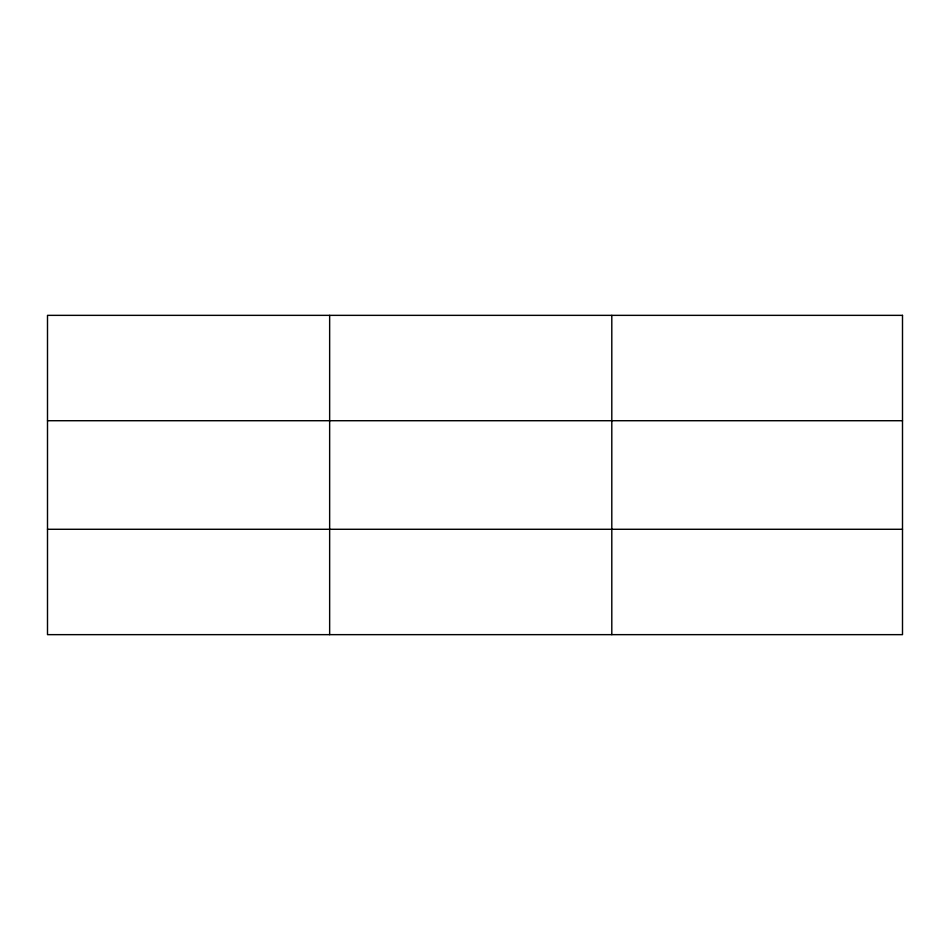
<?xml version="1.0" encoding="UTF-8"?>
<svg xmlns="http://www.w3.org/2000/svg" width="950" height="950" viewBox="0 0 950 950"><rect width="100%" height="100%" fill="white"/><g stroke="black" fill="none" stroke-linecap="round" stroke-linejoin="round"><path stroke-width="1.43" d="M329.65 634.648L329.65 315.353M611.8 634.648L611.8 315.353M47.5 420.719L902.5 420.719M47.5 529.281L902.5 529.281M902.5 315.353L902.5 634.648L47.5 634.648L47.5 315.353L902.5 315.353"/></g></svg>
